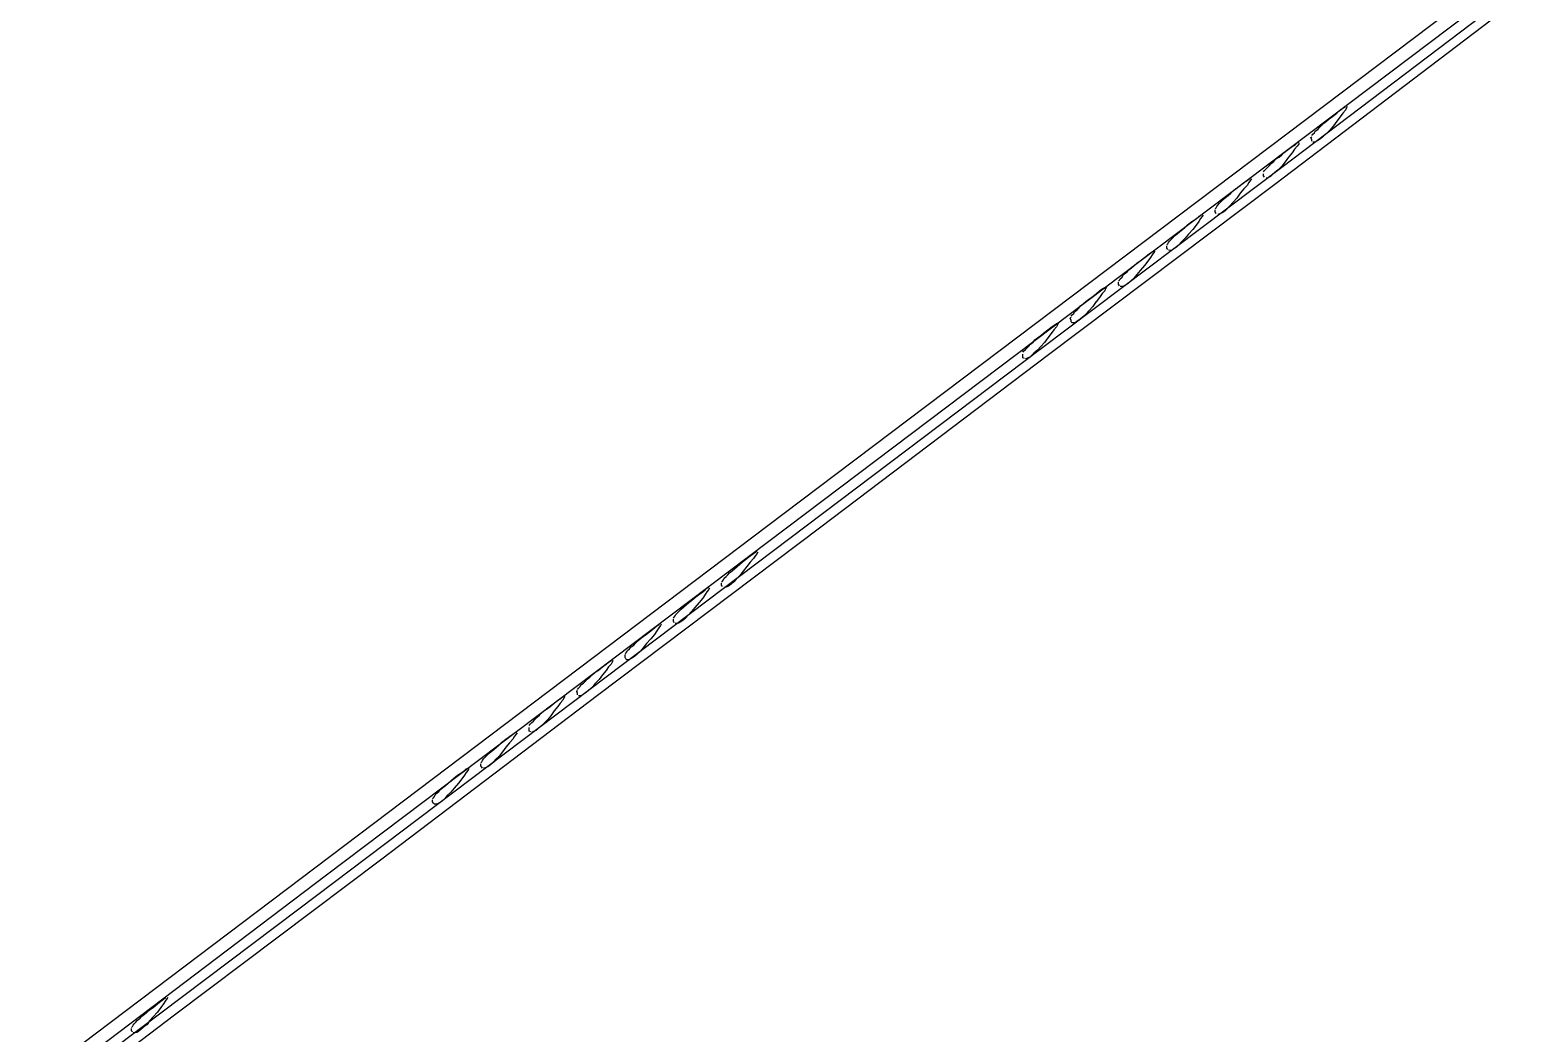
# Model space of a CAD drawing. Extents: x -125 to 152, y -90 to 100.
# Drawn here: x 138.54 to 140.331, y -65.733 to -64.521 of the extents above; entities that cross this region are included whole.
import ezdxf

# ---------------------------------------------------------------- set-up
doc = ezdxf.new("R2010")
doc.units = 0

msp = doc.modelspace()

# ---------------------------------------------------------------- linework, layer by layer
for p, q in [((139.4489, -65.1062), (141.7062, -63.4015)), ((140.5343, -64.307), (140.0093, -64.7033)), ((140.051, -64.6871), (140.327, -64.4782)), ((140.3041, -64.5099), (140.0427, -64.7079)), ((140.1125, -64.626), (140.1176, -64.6219)), ((140.1176, -64.6219), (140.1218, -64.6185)), ((140.1218, -64.6185), (140.1249, -64.616)), ((140.1249, -64.6218), (140.1218, -64.6262)), ((140.1249, -64.616), (140.1281, -64.6143)), ((140.1281, -64.6183), (140.1249, -64.6218)), ((140.1281, -64.6143), (140.1281, -64.6143)), ((140.1291, -64.6157), (140.1281, -64.6183)), ((140.1302, -64.6141), (140.1291, -64.6157)), ((140.0916, -64.6436), (140.0947, -64.6416)), ((140.0947, -64.6416), (140.0968, -64.6392)), ((140.0968, -64.6392), (140.0989, -64.6367)), ((140.0989, -64.6367), (140.102, -64.6342)), ((140.102, -64.6342), (140.1052, -64.6315)), ((140.1052, -64.6315), (140.1083, -64.6287)), ((140.1093, -64.6423), (140.1052, -64.6466)), ((140.1083, -64.6287), (140.1125, -64.626)), ((140.1135, -64.6373), (140.1093, -64.6423)), ((140.1176, -64.6316), (140.1135, -64.6373)), ((140.1218, -64.6262), (140.1176, -64.6316)), ((140.0635, -64.6621), (140.0677, -64.6596)), ((140.0677, -64.6596), (140.0697, -64.6578)), ((140.0697, -64.6578), (140.0718, -64.657)), ((140.0718, -64.6594), (140.0697, -64.662)), ((140.0718, -64.657), (140.0718, -64.657)), ((140.0718, -64.6577), (140.0718, -64.6594)), ((140.0864, -64.6515), (140.0874, -64.6504)), ((140.0874, -64.6541), (140.0864, -64.6515)), ((140.0874, -64.6491), (140.0885, -64.6475)), ((140.0874, -64.6504), (140.0874, -64.6504)), ((140.0874, -64.6558), (140.0874, -64.6541)), ((140.0885, -64.6475), (140.0906, -64.6457)), ((140.0906, -64.657), (140.0885, -64.6568)), ((140.0885, -64.6568), (140.0885, -64.6568)), ((140.0906, -64.6457), (140.0916, -64.6436)), ((140.0927, -64.6563), (140.0906, -64.657)), ((140.0947, -64.6551), (140.0927, -64.6563)), ((140.0979, -64.653), (140.0947, -64.6551)), ((140.101, -64.6502), (140.0979, -64.653)), ((140.1052, -64.6466), (140.101, -64.6502)), ((140.0416, -64.6803), (140.0437, -64.6777)), ((140.0437, -64.6777), (140.0479, -64.6751)), ((140.0479, -64.6751), (140.051, -64.6723)), ((140.051, -64.6723), (140.0541, -64.6696)), ((140.0541, -64.6696), (140.0593, -64.6655)), ((140.0593, -64.6751), (140.0551, -64.6808)), ((140.0593, -64.6655), (140.0635, -64.6621)), ((140.0635, -64.6698), (140.0593, -64.6752)), ((140.0666, -64.6654), (140.0635, -64.6698)), ((140.0697, -64.662), (140.0666, -64.6654)), ((139.7593, -64.9068), (140.051, -64.6871)), ((140.0291, -64.6927), (140.0302, -64.691)), ((140.0291, -64.6976), (140.0291, -64.6951)), ((140.0302, -64.691), (140.0322, -64.6893)), ((140.0322, -64.6893), (140.0343, -64.6873)), ((140.0343, -64.6873), (140.0364, -64.6851)), ((140.0364, -64.6851), (140.0385, -64.6828)), ((140.0385, -64.6828), (140.0416, -64.6803)), ((140.0427, -64.6937), (140.0395, -64.6966)), ((140.0468, -64.6902), (140.0427, -64.6937)), ((140.051, -64.6858), (140.0468, -64.6902)), ((140.0551, -64.6808), (140.051, -64.6858)), ((140.0093, -64.7033), (139.4531, -65.1228)), ((140.0427, -64.7079), (139.7697, -64.9138)), ((139.9926, -64.7159), (139.9958, -64.7131)), ((139.9958, -64.7132), (140.001, -64.7091)), ((140.001, -64.7091), (140.0052, -64.7057)), ((140.0052, -64.7134), (140.001, -64.7187)), ((140.0052, -64.7057), (140.0093, -64.7031)), ((140.0093, -64.7091), (140.0052, -64.7134)), ((140.0093, -64.7031), (140.0114, -64.7015)), ((140.0114, -64.7055), (140.0093, -64.7091)), ((140.0114, -64.7015), (140.0135, -64.7005)), ((140.0135, -64.7029), (140.0114, -64.7055)), ((140.0135, -64.7005), (140.0135, -64.7005)), ((140.0145, -64.7012), (140.0135, -64.7029)), ((140.0302, -64.6994), (140.0291, -64.6976)), ((140.0343, -64.7), (140.0322, -64.7005)), ((140.0322, -64.7005), (140.0322, -64.7005)), ((140.0374, -64.6986), (140.0343, -64.7)), ((140.0395, -64.6966), (140.0374, -64.6986)), ((139.9739, -64.7329), (139.976, -64.7308)), ((139.976, -64.7308), (139.9781, -64.7286)), ((139.9781, -64.7286), (139.9802, -64.7263)), ((139.9802, -64.7263), (139.9833, -64.7238)), ((139.9833, -64.7238), (139.9864, -64.7213)), ((139.9864, -64.7213), (139.9895, -64.7186)), ((139.9926, -64.7295), (139.9885, -64.7337)), ((139.9895, -64.7186), (139.9926, -64.7159)), ((139.9968, -64.7245), (139.9926, -64.7295)), ((140.001, -64.7187), (139.9968, -64.7245)), ((139.9427, -64.7527), (139.9479, -64.7494)), ((139.9479, -64.7494), (139.951, -64.7468)), ((139.951, -64.7468), (139.9531, -64.745)), ((139.9531, -64.7492), (139.951, -64.7526)), ((139.9531, -64.745), (139.9551, -64.7442)), ((139.9551, -64.7466), (139.9531, -64.7492)), ((139.9551, -64.7442), (139.9551, -64.7442)), ((139.9562, -64.7449), (139.9551, -64.7466)), ((139.9708, -64.7376), (139.9718, -64.7362)), ((139.9708, -64.7412), (139.9708, -64.7386)), ((139.9718, -64.743), (139.9708, -64.7412)), ((139.9718, -64.7362), (139.9729, -64.7347)), ((139.9729, -64.7347), (139.9739, -64.7329)), ((139.976, -64.7435), (139.9739, -64.7442)), ((139.9739, -64.7442), (139.9739, -64.7442)), ((139.9791, -64.7423), (139.976, -64.7435)), ((139.9822, -64.7402), (139.9791, -64.7423)), ((139.9854, -64.7374), (139.9822, -64.7402)), ((139.9885, -64.7337), (139.9854, -64.7374)), ((139.9218, -64.7699), (139.925, -64.7675)), ((139.925, -64.7675), (139.9281, -64.7649)), ((139.9281, -64.7649), (139.9312, -64.7623)), ((139.9312, -64.7623), (139.9343, -64.7596)), ((139.9343, -64.7596), (139.9374, -64.7568)), ((139.9385, -64.768), (139.9343, -64.773)), ((139.9374, -64.7569), (139.9427, -64.7527)), ((139.9437, -64.7623), (139.9385, -64.768)), ((139.9479, -64.757), (139.9437, -64.7624)), ((139.951, -64.7526), (139.9479, -64.757)), ((139.9124, -64.7811), (139.9135, -64.7798)), ((139.9124, -64.7848), (139.9124, -64.7822)), ((139.9135, -64.7866), (139.9124, -64.7848)), ((139.9135, -64.7798), (139.9145, -64.7782)), ((139.9145, -64.7782), (139.9156, -64.7765)), ((139.9156, -64.7765), (139.9177, -64.7745)), ((139.9177, -64.7745), (139.9197, -64.7723)), ((139.9208, -64.7858), (139.9187, -64.7872)), ((139.9197, -64.7723), (139.9218, -64.7699)), ((139.9239, -64.7837), (139.9208, -64.7858)), ((139.927, -64.7809), (139.9239, -64.7837)), ((139.9301, -64.7774), (139.927, -64.7809)), ((139.9343, -64.773), (139.9301, -64.7774)), ((139.8729, -64.8058), (139.876, -64.8031)), ((139.876, -64.8031), (139.8802, -64.8004)), ((139.8802, -64.8004), (139.8854, -64.7963)), ((139.8854, -64.7963), (139.8895, -64.793)), ((139.8895, -64.8006), (139.8854, -64.8059)), ((139.8895, -64.793), (139.8926, -64.7904)), ((139.8926, -64.7962), (139.8895, -64.8006)), ((139.8926, -64.7904), (139.8958, -64.7886)), ((139.8947, -64.7928), (139.8926, -64.7962)), ((139.8968, -64.7902), (139.8947, -64.7928)), ((139.8958, -64.7886), (139.8958, -64.7886)), ((139.8979, -64.7885), (139.8968, -64.7902)), ((139.9166, -64.7877), (139.9145, -64.7875)), ((139.9145, -64.7875), (139.9145, -64.7875)), ((139.9187, -64.7872), (139.9166, -64.7877)), ((139.8562, -64.8219), (139.8583, -64.8201)), ((139.8583, -64.8201), (139.8593, -64.8181)), ((139.8593, -64.8181), (139.8614, -64.8159)), ((139.8614, -64.8159), (139.8645, -64.8135)), ((139.8645, -64.8135), (139.8666, -64.8111)), ((139.8666, -64.8111), (139.8698, -64.8085)), ((139.8729, -64.8209), (139.8687, -64.8246)), ((139.8698, -64.8085), (139.8729, -64.8058)), ((139.876, -64.8167), (139.8729, -64.8209)), ((139.8802, -64.8117), (139.876, -64.8167)), ((139.8854, -64.8059), (139.8802, -64.8117)), ((139.827, -64.8399), (139.8312, -64.8366)), ((139.8312, -64.8366), (139.8343, -64.834)), ((139.8343, -64.834), (139.8374, -64.8323)), ((139.8374, -64.8363), (139.8343, -64.8398)), ((139.8374, -64.8323), (139.8374, -64.8323)), ((139.8385, -64.8337), (139.8374, -64.8363)), ((139.8395, -64.8321), (139.8385, -64.8337)), ((139.8541, -64.8248), (139.8552, -64.8234)), ((139.8541, -64.8284), (139.8541, -64.8258)), ((139.8552, -64.8302), (139.8541, -64.8284)), ((139.8552, -64.8234), (139.8562, -64.8219)), ((139.8583, -64.8313), (139.8562, -64.8311)), ((139.8562, -64.8311), (139.8562, -64.8311)), ((139.8604, -64.8307), (139.8583, -64.8313)), ((139.8625, -64.8295), (139.8604, -64.8307)), ((139.8656, -64.8274), (139.8625, -64.8295)), ((139.8687, -64.8246), (139.8656, -64.8274)), ((139.8041, -64.8595), (139.8062, -64.8572)), ((139.8062, -64.8572), (139.8083, -64.8547)), ((139.8083, -64.8547), (139.8114, -64.8522)), ((139.8114, -64.8522), (139.8145, -64.8495)), ((139.8145, -64.8495), (139.8177, -64.8468)), ((139.8177, -64.8468), (139.8218, -64.8439)), ((139.8229, -64.8552), (139.8187, -64.8603)), ((139.8218, -64.8441), (139.827, -64.8399)), ((139.827, -64.8495), (139.8229, -64.8552)), ((139.8312, -64.8443), (139.827, -64.8496)), ((139.8343, -64.8398), (139.8312, -64.8443)), ((139.7791, -64.8758), (139.7812, -64.875)), ((139.7812, -64.875), (139.7812, -64.875)), ((139.7958, -64.8695), (139.7968, -64.8684)), ((139.7968, -64.8721), (139.7958, -64.8695)), ((139.7968, -64.8671), (139.7979, -64.8655)), ((139.7968, -64.8684), (139.7968, -64.8684)), ((139.7968, -64.8738), (139.7968, -64.8721)), ((139.7979, -64.8749), (139.7968, -64.8738)), ((139.7979, -64.8655), (139.8, -64.8636)), ((139.8, -64.8751), (139.7979, -64.8749)), ((139.8, -64.8636), (139.801, -64.8617)), ((139.802, -64.8745), (139.8, -64.8751)), ((139.801, -64.8617), (139.8041, -64.8595)), ((139.8041, -64.8732), (139.802, -64.8745)), ((139.8073, -64.871), (139.8041, -64.8732)), ((139.8104, -64.8682), (139.8073, -64.871)), ((139.8145, -64.8646), (139.8104, -64.8682)), ((139.8187, -64.8603), (139.8145, -64.8646)), ((139.7531, -64.8957), (139.7562, -64.893)), ((139.7562, -64.893), (139.7604, -64.8903)), ((139.7604, -64.8903), (139.7635, -64.8876)), ((139.7635, -64.8876), (139.7687, -64.8834)), ((139.7687, -64.8931), (139.7645, -64.8988)), ((139.7687, -64.8834), (139.7729, -64.8801)), ((139.7729, -64.8878), (139.7687, -64.8932)), ((139.7729, -64.8801), (139.777, -64.8776)), ((139.776, -64.8834), (139.7729, -64.8878)), ((139.7791, -64.88), (139.776, -64.8834)), ((139.777, -64.8776), (139.7791, -64.8758)), ((139.7802, -64.8774), (139.7791, -64.88)), ((139.7812, -64.8757), (139.7802, -64.8774)), ((139.4572, -65.1351), (139.7593, -64.9068)), ((139.7385, -64.9106), (139.7395, -64.9091)), ((139.7395, -64.9091), (139.7416, -64.9073)), ((139.7416, -64.9073), (139.7437, -64.9053)), ((139.7437, -64.9053), (139.7458, -64.9031)), ((139.7458, -64.9031), (139.7479, -64.9007)), ((139.7479, -64.9007), (139.751, -64.8983)), ((139.751, -64.8983), (139.7531, -64.8957)), ((139.7562, -64.9081), (139.752, -64.9118)), ((139.7604, -64.9038), (139.7562, -64.9081)), ((139.7645, -64.8988), (139.7604, -64.9038)), ((139.7697, -64.9138), (139.4948, -65.1216)), ((139.7385, -64.9156), (139.7385, -64.913)), ((139.7385, -64.9173), (139.7385, -64.9156)), ((139.7406, -64.9183), (139.7385, -64.9173)), ((139.7437, -64.9179), (139.7416, -64.9185)), ((139.7416, -64.9185), (139.7416, -64.9185)), ((139.7468, -64.9167), (139.7437, -64.9179)), ((139.7489, -64.9146), (139.7468, -64.9167)), ((139.752, -64.9118), (139.7489, -64.9146)), ((137.1916, -66.811), (139.4489, -65.1062)), ((139.4531, -65.1228), (138.8979, -65.5419)), ((139.4948, -65.1216), (139.2249, -65.3251)), ((139.1552, -65.3632), (139.4572, -65.1351)), ((139.3999, -65.1637), (139.4052, -65.1596)), ((139.4052, -65.1596), (139.4093, -65.1562)), ((139.4093, -65.1562), (139.4135, -65.1537)), ((139.4135, -65.1596), (139.4093, -65.164)), ((139.4135, -65.1537), (139.4156, -65.152)), ((139.4156, -65.156), (139.4135, -65.1596)), ((139.4156, -65.152), (139.4177, -65.151)), ((139.4177, -65.1534), (139.4156, -65.156)), ((139.4177, -65.151), (139.4177, -65.151)), ((139.4187, -65.1518), (139.4177, -65.1534)), ((139.3802, -65.1814), (139.3822, -65.1792)), ((139.3822, -65.1792), (139.3843, -65.1769)), ((139.3843, -65.1769), (139.3875, -65.1744)), ((139.3875, -65.1744), (139.3906, -65.1719)), ((139.3906, -65.1719), (139.3937, -65.1692)), ((139.3968, -65.18), (139.3926, -65.1843)), ((139.3937, -65.1692), (139.3968, -65.1665)), ((139.3968, -65.1665), (139.3999, -65.1637)), ((139.401, -65.175), (139.3968, -65.18)), ((139.4052, -65.1693), (139.401, -65.175)), ((139.4093, -65.164), (139.4052, -65.1693)), ((139.352, -65.1999), (139.3552, -65.1973)), ((139.3552, -65.1973), (139.3572, -65.1955)), ((139.3572, -65.1955), (139.3593, -65.1947)), ((139.3593, -65.1971), (139.3572, -65.1997)), ((139.3593, -65.1947), (139.3593, -65.1947)), ((139.3604, -65.1954), (139.3593, -65.1971)), ((139.3749, -65.1881), (139.376, -65.1868)), ((139.3749, -65.1918), (139.3749, -65.1892)), ((139.376, -65.1935), (139.3749, -65.1918)), ((139.376, -65.1868), (139.377, -65.1852)), ((139.377, -65.1852), (139.3781, -65.1834)), ((139.3781, -65.1834), (139.3802, -65.1814)), ((139.3802, -65.1941), (139.3781, -65.1947)), ((139.3781, -65.1947), (139.3781, -65.1947)), ((139.3833, -65.1928), (139.3802, -65.1941)), ((139.3864, -65.1907), (139.3833, -65.1928)), ((139.3895, -65.1878), (139.3864, -65.1907)), ((139.3926, -65.1843), (139.3895, -65.1878)), ((139.3291, -65.218), (139.3322, -65.2154)), ((139.3322, -65.2154), (139.3354, -65.2128)), ((139.3354, -65.2128), (139.3385, -65.2101)), ((139.3385, -65.2101), (139.3416, -65.2073)), ((139.3416, -65.2073), (139.3468, -65.2032)), ((139.3479, -65.2128), (139.3427, -65.2185)), ((139.3468, -65.2032), (139.352, -65.1999)), ((139.352, -65.2075), (139.3479, -65.2128)), ((139.3552, -65.2031), (139.352, -65.2075)), ((139.3572, -65.1997), (139.3552, -65.2031)), ((139.3166, -65.2317), (139.3177, -65.2304)), ((139.3166, -65.2353), (139.3166, -65.2328)), ((139.3177, -65.2304), (139.3187, -65.2287)), ((139.3187, -65.2287), (139.3197, -65.227)), ((139.3197, -65.227), (139.3218, -65.225)), ((139.3218, -65.225), (139.3239, -65.2228)), ((139.3239, -65.2228), (139.326, -65.2205)), ((139.326, -65.2205), (139.3291, -65.218)), ((139.3312, -65.2315), (139.3281, -65.2343)), ((139.3343, -65.2279), (139.3312, -65.2315)), ((139.3385, -65.2235), (139.3343, -65.2279)), ((139.3427, -65.2185), (139.3385, -65.2235)), ((139.2802, -65.2536), (139.2843, -65.2508)), ((139.2843, -65.2509), (139.2895, -65.2468)), ((139.2895, -65.2468), (139.2937, -65.2434)), ((139.2937, -65.2511), (139.2895, -65.2565)), ((139.2937, -65.2434), (139.2968, -65.2408)), ((139.2968, -65.2468), (139.2937, -65.2511)), ((139.2968, -65.2408), (139.3, -65.2392)), ((139.2989, -65.2432), (139.2968, -65.2468)), ((139.301, -65.2406), (139.2989, -65.2432)), ((139.3, -65.2392), (139.3, -65.2392)), ((139.302, -65.239), (139.301, -65.2406)), ((139.3177, -65.2371), (139.3166, -65.2353)), ((139.3208, -65.2382), (139.3187, -65.238)), ((139.3187, -65.238), (139.3187, -65.238)), ((139.3229, -65.2377), (139.3208, -65.2382)), ((139.325, -65.2363), (139.3229, -65.2377)), ((139.3281, -65.2343), (139.325, -65.2363)), ((139.2614, -65.2706), (139.2635, -65.2685)), ((139.2635, -65.2685), (139.2656, -65.2663)), ((139.2656, -65.2663), (139.2687, -65.2641)), ((139.2687, -65.2641), (139.2708, -65.2616)), ((139.2708, -65.2616), (139.2739, -65.2591)), ((139.2739, -65.2591), (139.277, -65.2563)), ((139.277, -65.2563), (139.2802, -65.2536)), ((139.2802, -65.2672), (139.277, -65.2715)), ((139.2843, -65.2622), (139.2802, -65.2672)), ((139.2895, -65.2565), (139.2843, -65.2622)), ((139.2312, -65.2904), (139.2354, -65.2871)), ((139.2354, -65.2871), (139.2385, -65.2846)), ((139.2385, -65.2846), (139.2416, -65.2828)), ((139.2416, -65.287), (139.2385, -65.2904)), ((139.2416, -65.2828), (139.2416, -65.2828)), ((139.2426, -65.2845), (139.2416, -65.287)), ((139.2437, -65.2827), (139.2426, -65.2845)), ((139.2583, -65.2753), (139.2593, -65.2739)), ((139.2583, -65.279), (139.2583, -65.2763)), ((139.2593, -65.2806), (139.2583, -65.279)), ((139.2593, -65.2739), (139.2604, -65.2724)), ((139.2604, -65.2817), (139.2593, -65.2806)), ((139.2604, -65.2724), (139.2614, -65.2706)), ((139.2625, -65.2819), (139.2604, -65.2817)), ((139.2645, -65.2812), (139.2625, -65.2819)), ((139.2666, -65.28), (139.2645, -65.2812)), ((139.2697, -65.2779), (139.2666, -65.28)), ((139.2729, -65.275), (139.2697, -65.2779)), ((139.277, -65.2715), (139.2729, -65.275)), ((139.2104, -65.3076), (139.2124, -65.3052)), ((139.2124, -65.3052), (139.2156, -65.3026)), ((139.2156, -65.3026), (139.2187, -65.3)), ((139.2187, -65.3), (139.2218, -65.2973)), ((139.2218, -65.2973), (139.226, -65.2945)), ((139.226, -65.2946), (139.2312, -65.2904)), ((139.2312, -65.3), (139.227, -65.3057)), ((139.2354, -65.2948), (139.2312, -65.3001)), ((139.2385, -65.2904), (139.2354, -65.2948)), ((139.2, -65.3199), (139.201, -65.3188)), ((139.201, -65.3225), (139.2, -65.3199)), ((139.201, -65.3175), (139.202, -65.3159)), ((139.201, -65.3188), (139.201, -65.3188)), ((139.201, -65.3243), (139.201, -65.3225)), ((139.202, -65.3159), (139.2041, -65.3142)), ((139.2041, -65.3142), (139.2051, -65.3122)), ((139.2051, -65.3122), (139.2083, -65.31)), ((139.2083, -65.31), (139.2104, -65.3076)), ((139.2114, -65.3214), (139.2083, -65.3235)), ((139.2145, -65.3186), (139.2114, -65.3214)), ((139.2187, -65.3151), (139.2145, -65.3186)), ((139.2218, -65.3107), (139.2187, -65.3151)), ((139.227, -65.3057), (139.2218, -65.3107)), ((139.2249, -65.3251), (138.9645, -65.5223)), ((139.1604, -65.3435), (139.1645, -65.3408)), ((139.1645, -65.3408), (139.1677, -65.3381)), ((139.1677, -65.3381), (139.1729, -65.334)), ((139.1729, -65.334), (139.177, -65.3306)), ((139.177, -65.3383), (139.1729, -65.3436)), ((139.177, -65.3306), (139.1812, -65.3281)), ((139.1801, -65.334), (139.177, -65.3383)), ((139.1833, -65.3304), (139.1801, -65.334)), ((139.1812, -65.3281), (139.1833, -65.3263)), ((139.1833, -65.3263), (139.1854, -65.3254)), ((139.1843, -65.3278), (139.1833, -65.3304)), ((139.1854, -65.3261), (139.1843, -65.3278)), ((139.1854, -65.3254), (139.1854, -65.3254)), ((139.1854, -65.3254), (139.1854, -65.3254)), ((139.2041, -65.3254), (139.202, -65.3252)), ((139.202, -65.3252), (139.202, -65.3252)), ((139.2062, -65.3249), (139.2041, -65.3254)), ((139.2083, -65.3235), (139.2062, -65.3249)), ((139.1437, -65.3596), (139.1458, -65.3577)), ((139.1458, -65.3577), (139.1479, -65.3557)), ((139.1479, -65.3557), (139.1499, -65.3535)), ((139.1499, -65.3535), (139.152, -65.3512)), ((139.152, -65.3512), (139.1552, -65.3487)), ((139.1552, -65.3487), (139.1572, -65.3462)), ((139.1604, -65.3586), (139.1562, -65.3623)), ((139.1572, -65.3462), (139.1604, -65.3435)), ((139.1645, -65.3544), (139.1604, -65.3586)), ((139.1687, -65.3494), (139.1645, -65.3544)), ((139.1729, -65.3436), (139.1687, -65.3494)), ((138.8645, -65.5823), (139.1552, -65.3632)), ((139.1145, -65.3776), (139.1187, -65.3743)), ((139.1187, -65.3743), (139.1229, -65.3717)), ((139.1229, -65.3717), (139.1249, -65.37)), ((139.1249, -65.3741), (139.1229, -65.3775)), ((139.1249, -65.37), (139.127, -65.3691)), ((139.127, -65.3715), (139.1249, -65.3741)), ((139.127, -65.3691), (139.127, -65.3691)), ((139.1281, -65.3698), (139.127, -65.3715)), ((139.1426, -65.3611), (139.1437, -65.3596)), ((139.1426, -65.3661), (139.1426, -65.3635)), ((139.1426, -65.3679), (139.1426, -65.3661)), ((139.1447, -65.3689), (139.1426, -65.3679)), ((139.1479, -65.3684), (139.1458, -65.3691)), ((139.1458, -65.3691), (139.1458, -65.3691)), ((139.151, -65.3672), (139.1479, -65.3684)), ((139.1531, -65.3651), (139.151, -65.3672)), ((139.1562, -65.3623), (139.1531, -65.3651)), ((139.0916, -65.3972), (139.0937, -65.3949)), ((139.0937, -65.3949), (139.0968, -65.3924)), ((139.0968, -65.3924), (139.0999, -65.3899)), ((139.0999, -65.3899), (139.1031, -65.3872)), ((139.1031, -65.3872), (139.1062, -65.3845)), ((139.1062, -65.3845), (139.1093, -65.3817)), ((139.1104, -65.3929), (139.1062, -65.398)), ((139.1093, -65.3818), (139.1145, -65.3776)), ((139.1145, -65.3872), (139.1104, -65.3929)), ((139.1187, -65.382), (139.1145, -65.3873)), ((139.1229, -65.3775), (139.1187, -65.382)), ((139.0666, -65.4135), (139.0687, -65.4127)), ((139.0687, -65.4127), (139.0687, -65.4127)), ((139.0843, -65.4061), (139.0854, -65.4048)), ((139.0843, -65.4098), (139.0843, -65.4072)), ((139.0854, -65.4116), (139.0843, -65.4098)), ((139.0854, -65.4048), (139.0864, -65.4032)), ((139.0864, -65.4126), (139.0854, -65.4116)), ((139.0864, -65.4032), (139.0874, -65.4015)), ((139.0874, -65.4015), (139.0895, -65.3994)), ((139.0895, -65.4123), (139.0874, -65.4128)), ((139.0874, -65.4128), (139.0874, -65.4128)), ((139.0895, -65.3994), (139.0916, -65.3972)), ((139.0927, -65.4109), (139.0895, -65.4123)), ((139.0958, -65.4087), (139.0927, -65.4109)), ((139.0989, -65.4059), (139.0958, -65.4087)), ((139.102, -65.4023), (139.0989, -65.4059)), ((139.1062, -65.398), (139.102, -65.4023)), ((139.0416, -65.4334), (139.0447, -65.4307)), ((139.0447, -65.4307), (139.0479, -65.428)), ((139.0479, -65.428), (139.051, -65.4253)), ((139.051, -65.4253), (139.0562, -65.4212)), ((139.0562, -65.4212), (139.0614, -65.4178)), ((139.0614, -65.4255), (139.0573, -65.4309)), ((139.0614, -65.4178), (139.0645, -65.4153)), ((139.0645, -65.4211), (139.0614, -65.4255)), ((139.0645, -65.4153), (139.0666, -65.4135)), ((139.0666, -65.4177), (139.0645, -65.4211)), ((139.0687, -65.4151), (139.0666, -65.4177)), ((139.0697, -65.4134), (139.0687, -65.4151)), ((139.026, -65.4497), (139.027, -65.4483)), ((139.027, -65.4483), (139.0281, -65.4468)), ((139.0281, -65.4468), (139.0291, -65.445)), ((139.0291, -65.445), (139.0312, -65.443)), ((139.0312, -65.443), (139.0333, -65.4408)), ((139.0333, -65.4408), (139.0354, -65.4384)), ((139.0354, -65.4384), (139.0385, -65.436)), ((139.0385, -65.436), (139.0416, -65.4334)), ((139.0437, -65.4458), (139.0406, -65.4494)), ((139.0479, -65.4416), (139.0437, -65.4458)), ((139.052, -65.4366), (139.0479, -65.4416)), ((139.0573, -65.4308), (139.052, -65.4366)), ((139.026, -65.4533), (139.026, -65.4507)), ((139.027, -65.455), (139.026, -65.4533)), ((139.0281, -65.456), (139.027, -65.455)), ((139.0302, -65.4562), (139.0281, -65.456)), ((139.0322, -65.4556), (139.0302, -65.4562)), ((139.0343, -65.4544), (139.0322, -65.4556)), ((139.0374, -65.4523), (139.0343, -65.4544)), ((139.0406, -65.4494), (139.0374, -65.4523)), ((138.9645, -65.5223), (138.7145, -65.7109)), ((138.8979, -65.5419), (138.3749, -65.9373)), ((138.5885, -65.7902), (138.8645, -65.5823)), ((138.6885, -65.7014), (138.6937, -65.6973)), ((138.6937, -65.6973), (138.6979, -65.694)), ((138.6979, -65.694), (138.701, -65.6915)), ((138.701, -65.6972), (138.6979, -65.7017)), ((138.701, -65.6915), (138.7041, -65.6897)), ((138.7031, -65.6937), (138.701, -65.6972)), ((138.7052, -65.6911), (138.7031, -65.6937)), ((138.7041, -65.6897), (138.7041, -65.6897)), ((138.7062, -65.6895), (138.7052, -65.6911)), ((138.7145, -65.7109), (138.4791, -65.8888)), ((138.6677, -65.7191), (138.6697, -65.7169)), ((138.6697, -65.7169), (138.6729, -65.7146)), ((138.6729, -65.7146), (138.675, -65.7121)), ((138.675, -65.7121), (138.6781, -65.7096)), ((138.6781, -65.7096), (138.6812, -65.7069)), ((138.6812, -65.7069), (138.6843, -65.7042)), ((138.6843, -65.7042), (138.6885, -65.7014)), ((138.6885, -65.7126), (138.6843, -65.7176)), ((138.6937, -65.707), (138.6885, -65.7126)), ((138.6979, -65.7017), (138.6937, -65.707)), ((138.6624, -65.7258), (138.6635, -65.7245)), ((138.6624, -65.7295), (138.6624, -65.7269)), ((138.6635, -65.7311), (138.6624, -65.7295)), ((138.6635, -65.7245), (138.6645, -65.7229)), ((138.6645, -65.7229), (138.6656, -65.7211)), ((138.6666, -65.7323), (138.6645, -65.7321)), ((138.6645, -65.7321), (138.6645, -65.7321)), ((138.6656, -65.7211), (138.6677, -65.7191)), ((138.6687, -65.7317), (138.6666, -65.7323)), ((138.6708, -65.7303), (138.6687, -65.7317)), ((138.6739, -65.7282), (138.6708, -65.7303)), ((138.677, -65.7254), (138.6739, -65.7282)), ((138.6812, -65.7219), (138.677, -65.7254)), ((138.6843, -65.7176), (138.6812, -65.7219))]:
    msp.add_line(p, q)

doc.saveas('drawing.dxf')
